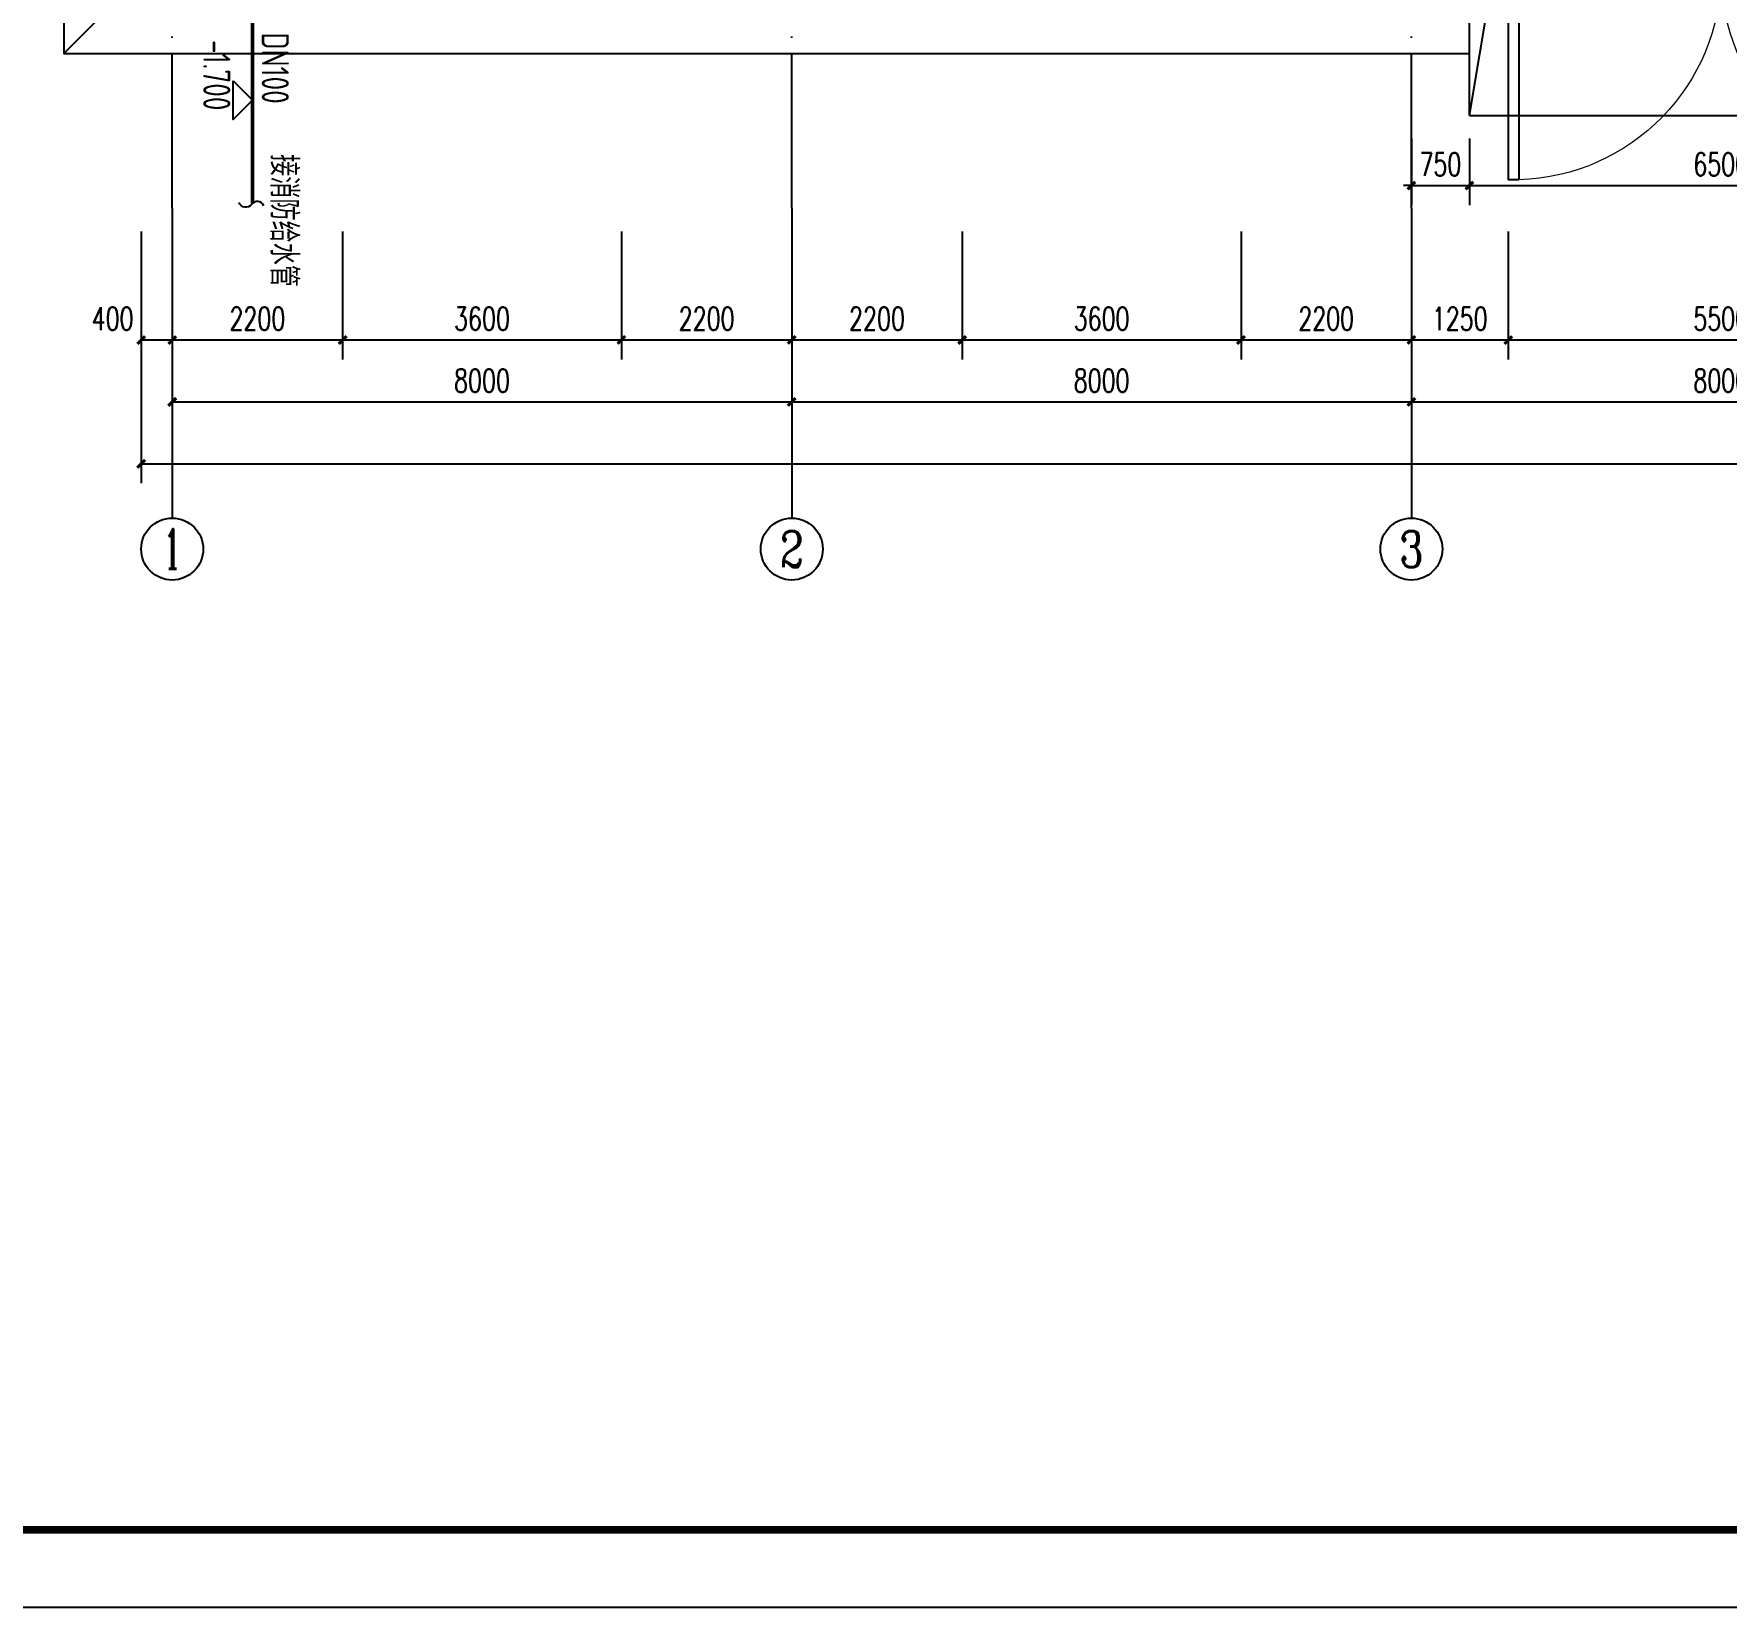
# Model space of a CAD drawing. Extents: x 4579863 to 4663963, y -547270 to -273670.
# Drawn here: x 4596637 to 4618488, y -416367 to -396051 of the extents above; entities that cross this region are included whole.
import ezdxf
from ezdxf.enums import TextEntityAlignment as Align

# ---------------------------------------------------------------- set-up
doc = ezdxf.new("R2010")
doc.units = 0
doc.header["$LTSCALE"] = 1000
doc.header["$MEASUREMENT"] = 0
doc.linetypes.add('DOTE', pattern=[2.42, 2, -0.2, 0.02, -0.2])
doc.layers.get('0').update_dxf_attribs({"linetype": 'CONTINUOUS'})
doc.layers.get('Defpoints').update_dxf_attribs({"linetype": 'CONTINUOUS'})
for name, color, linetype in [('AXIS', 3, 'CONTINUOUS'), ('AXIS_TEXT', 7, 'CONTINUOUS'), ('DOTE', 252, 'CONTINUOUS'), ('EQUIP_给水', 7, 'CONTINUOUS'), ('PIPE-消防', 1, 'CONTINUOUS'), ('PUB_DIM', 3, 'CONTINUOUS'), ('PUB_TITLE', 4, 'CONTINUOUS'), ('STAIR', 5, 'CONTINUOUS'), ('WINDOW', 4, 'CONTINUOUS'), ('WINDOW_TEXT', 7, 'CONTINUOUS')]:
    doc.layers.add(name, color=color, linetype=linetype)
doc.styles.add('_TCH_AXIS', font='COMPLEX', dxfattribs={"bigfont": 'GBCBIG'})
doc.styles.add('_TCH_DIM_T3', font='SIMPLEX', dxfattribs={"width": 0.705882, "bigfont": 'GBCBIG'})
doc.styles.add('_TCH_WINDOW', font='SIMPLEX', dxfattribs={"height": 3.5, "bigfont": 'GBCBIG'})
doc.styles.add('COMPLEX', font='COMPLEX')
doc.styles.add('sceie', font='SCEIE', dxfattribs={"width": 0.75, "bigfont": 'SCEIC'})
doc.styles.add('TG_LINETYPE', font='SIMPLEX', dxfattribs={"width": 0.8, "height": 3, "bigfont": 'HZTXT'})
doc.linetypes.add('TG_X', pattern='A,2,-0.3,["X",TG_LINETYPE,S=0.1,R=0,X=-0.23,Y=-0.15],0', length=2.3)
doc.dimstyles.new('_TCH_ARCH&&100', dxfattribs={"dimtxt": 297.5, "dimasz": 100, "dimexe": 250, "dimexo": 300, "dimgap": 126.25, "dimtad": 1, "dimdec": 0, "dimzin": 0, "dimdsep": 46, "dimtxsty": '_TCH_DIM_T3', "dimblk": 'ARCHTICK', "dimcen": 0.09, "dimclrt": 7, "dimazin": 2, "dimtfac": 1, "dimtdec": 0, "dimtix": 1, "dimtmove": 2, "dimatfit": 3, "dimfxl": 0, "dimtolj": 1, "dimtzin": 0, "dimarcsym": 0})

# ---------------------------------------------------------------- blocks, each defined once
blk = doc.blocks.new('_ArchTick')
at = {"color": 0, "linetype": 'ByBlock', "const_width": 0.4}
blk.add_lwpolyline([(-0.5, -0.5), (0.5, 0.5)], dxfattribs=at)
blk = doc.blocks.new('*D26')
at = {"layer": 'Defpoints', "color": 0}
for p in [(4614424, -397104), (4615174, -397104), (4615174, -398011)]:
    blk.add_point(p, dxfattribs=at)
at = {"layer": 'PUB_DIM', "color": 0, "lineweight": -2}
for p, q in [((4614424, -397404), (4614424, -398261)), ((4615174, -397404), (4615174, -398261)), ((4614424, -398011), (4614324, -398011)), ((4614424, -398011), (4615174, -398011)), ((4615174, -398011), (4615274, -398011))]:
    blk.add_line(p, q, dxfattribs=at)
at = {"layer": 'PUB_DIM', "color": 0, "lineweight": -2, "xscale": 100, "yscale": 100, "zscale": 100}
blk.add_blockref('_ArchTick', (4614424, -398011), dxfattribs=at)
at = {"layer": 'PUB_DIM', "color": 0, "lineweight": -2, "xscale": 100, "yscale": 100, "zscale": 100, "rotation": 180}
blk.add_blockref('_ArchTick', (4615174, -398011), dxfattribs=at)
at = {"layer": 'PUB_DIM', "color": 7, "insert": (4614799, -397736), "char_height": 297.5, "attachment_point": 5, "style": '_TCH_DIM_T3'}
blk.add_mtext('\\A1;750', dxfattribs=at)
blk = doc.blocks.new('*D27')
at = {"layer": 'Defpoints', "color": 0}
for p in [(4615174, -397104), (4621674, -397104), (4621674, -398011)]:
    blk.add_point(p, dxfattribs=at)
at = {"layer": 'PUB_DIM', "color": 0, "lineweight": -2}
for p, q in [((4615174, -397404), (4615174, -398261)), ((4621674, -397404), (4621674, -398261)), ((4615174, -398011), (4621674, -398011))]:
    blk.add_line(p, q, dxfattribs=at)
at = {"layer": 'PUB_DIM', "color": 0, "lineweight": -2, "xscale": 100, "yscale": 100, "zscale": 100, "rotation": 180}
blk.add_blockref('_ArchTick', (4615174, -398011), dxfattribs=at)
at = {"layer": 'PUB_DIM', "color": 0, "lineweight": -2, "xscale": 100, "yscale": 100, "zscale": 100}
blk.add_blockref('_ArchTick', (4621674, -398011), dxfattribs=at)
at = {"layer": 'PUB_DIM', "color": 7, "insert": (4618424, -397736), "char_height": 297.5, "attachment_point": 5, "style": '_TCH_DIM_T3'}
blk.add_mtext('\\A1;6500', dxfattribs=at)
blk = doc.blocks.new('*D44')
at = {"layer": 'Defpoints', "color": 0}
for p in [(4598024, -398304), (4598424, -398304), (4598424, -400004)]:
    blk.add_point(p, dxfattribs=at)
at = {"layer": 'PUB_DIM', "color": 0, "lineweight": -2}
for p, q in [((4598024, -398604), (4598024, -400254)), ((4598424, -398604), (4598424, -400254)), ((4598024, -400004), (4598424, -400004))]:
    blk.add_line(p, q, dxfattribs=at)
at = {"layer": 'PUB_DIM', "color": 0, "lineweight": -2, "xscale": 100, "yscale": 100, "zscale": 100, "rotation": 180}
blk.add_blockref('_ArchTick', (4598024, -400004), dxfattribs=at)
at = {"layer": 'PUB_DIM', "color": 0, "lineweight": -2, "xscale": 100, "yscale": 100, "zscale": 100}
blk.add_blockref('_ArchTick', (4598424, -400004), dxfattribs=at)
at = {"layer": 'PUB_DIM', "color": 7, "insert": (4597654, -399729), "char_height": 297.5, "attachment_point": 5, "style": '_TCH_DIM_T3'}
blk.add_mtext('\\A1;400', dxfattribs=at)
blk = doc.blocks.new('*D45')
at = {"layer": 'Defpoints', "color": 0}
for p in [(4598424, -398304), (4600624, -398304), (4600624, -400004)]:
    blk.add_point(p, dxfattribs=at)
at = {"layer": 'PUB_DIM', "color": 0, "lineweight": -2}
for p, q in [((4598424, -398604), (4598424, -400254)), ((4600624, -398604), (4600624, -400254)), ((4598424, -400004), (4600624, -400004))]:
    blk.add_line(p, q, dxfattribs=at)
at = {"layer": 'PUB_DIM', "color": 0, "lineweight": -2, "xscale": 100, "yscale": 100, "zscale": 100, "rotation": 180}
blk.add_blockref('_ArchTick', (4598424, -400004), dxfattribs=at)
at = {"layer": 'PUB_DIM', "color": 0, "lineweight": -2, "xscale": 100, "yscale": 100, "zscale": 100}
blk.add_blockref('_ArchTick', (4600624, -400004), dxfattribs=at)
at = {"layer": 'PUB_DIM', "color": 7, "insert": (4599524, -399729), "char_height": 297.5, "attachment_point": 5, "style": '_TCH_DIM_T3'}
blk.add_mtext('\\A1;2200', dxfattribs=at)
blk = doc.blocks.new('*D46')
at = {"layer": 'Defpoints', "color": 0}
for p in [(4600624, -398304), (4604224, -398304), (4604224, -400004)]:
    blk.add_point(p, dxfattribs=at)
at = {"layer": 'PUB_DIM', "color": 0, "lineweight": -2}
for p, q in [((4600624, -398604), (4600624, -400254)), ((4604224, -398604), (4604224, -400254)), ((4600624, -400004), (4604224, -400004))]:
    blk.add_line(p, q, dxfattribs=at)
at = {"layer": 'PUB_DIM', "color": 0, "lineweight": -2, "xscale": 100, "yscale": 100, "zscale": 100, "rotation": 180}
blk.add_blockref('_ArchTick', (4600624, -400004), dxfattribs=at)
at = {"layer": 'PUB_DIM', "color": 0, "lineweight": -2, "xscale": 100, "yscale": 100, "zscale": 100}
blk.add_blockref('_ArchTick', (4604224, -400004), dxfattribs=at)
at = {"layer": 'PUB_DIM', "color": 7, "insert": (4602424, -399729), "char_height": 297.5, "attachment_point": 5, "style": '_TCH_DIM_T3'}
blk.add_mtext('\\A1;3600', dxfattribs=at)
blk = doc.blocks.new('*D47')
at = {"layer": 'Defpoints', "color": 0}
for p in [(4604224, -398304), (4606424, -398304), (4606424, -400004)]:
    blk.add_point(p, dxfattribs=at)
at = {"layer": 'PUB_DIM', "color": 0, "lineweight": -2}
for p, q in [((4604224, -398604), (4604224, -400254)), ((4606424, -398604), (4606424, -400254)), ((4604224, -400004), (4606424, -400004))]:
    blk.add_line(p, q, dxfattribs=at)
at = {"layer": 'PUB_DIM', "color": 0, "lineweight": -2, "xscale": 100, "yscale": 100, "zscale": 100, "rotation": 180}
blk.add_blockref('_ArchTick', (4604224, -400004), dxfattribs=at)
at = {"layer": 'PUB_DIM', "color": 0, "lineweight": -2, "xscale": 100, "yscale": 100, "zscale": 100}
blk.add_blockref('_ArchTick', (4606424, -400004), dxfattribs=at)
at = {"layer": 'PUB_DIM', "color": 7, "insert": (4605324, -399729), "char_height": 297.5, "attachment_point": 5, "style": '_TCH_DIM_T3'}
blk.add_mtext('\\A1;2200', dxfattribs=at)
blk = doc.blocks.new('*D48')
at = {"layer": 'Defpoints', "color": 0}
for p in [(4606424, -398304), (4608624, -398304), (4608624, -400004)]:
    blk.add_point(p, dxfattribs=at)
at = {"layer": 'PUB_DIM', "color": 0, "lineweight": -2}
for p, q in [((4606424, -398604), (4606424, -400254)), ((4608624, -398604), (4608624, -400254)), ((4606424, -400004), (4608624, -400004))]:
    blk.add_line(p, q, dxfattribs=at)
at = {"layer": 'PUB_DIM', "color": 0, "lineweight": -2, "xscale": 100, "yscale": 100, "zscale": 100, "rotation": 180}
blk.add_blockref('_ArchTick', (4606424, -400004), dxfattribs=at)
at = {"layer": 'PUB_DIM', "color": 0, "lineweight": -2, "xscale": 100, "yscale": 100, "zscale": 100}
blk.add_blockref('_ArchTick', (4608624, -400004), dxfattribs=at)
at = {"layer": 'PUB_DIM', "color": 7, "insert": (4607524, -399729), "char_height": 297.5, "attachment_point": 5, "style": '_TCH_DIM_T3'}
blk.add_mtext('\\A1;2200', dxfattribs=at)
blk = doc.blocks.new('*D49')
at = {"layer": 'Defpoints', "color": 0}
for p in [(4608624, -398304), (4612224, -398304), (4612224, -400004)]:
    blk.add_point(p, dxfattribs=at)
at = {"layer": 'PUB_DIM', "color": 0, "lineweight": -2}
for p, q in [((4608624, -398604), (4608624, -400254)), ((4612224, -398604), (4612224, -400254)), ((4608624, -400004), (4612224, -400004))]:
    blk.add_line(p, q, dxfattribs=at)
at = {"layer": 'PUB_DIM', "color": 0, "lineweight": -2, "xscale": 100, "yscale": 100, "zscale": 100, "rotation": 180}
blk.add_blockref('_ArchTick', (4608624, -400004), dxfattribs=at)
at = {"layer": 'PUB_DIM', "color": 0, "lineweight": -2, "xscale": 100, "yscale": 100, "zscale": 100}
blk.add_blockref('_ArchTick', (4612224, -400004), dxfattribs=at)
at = {"layer": 'PUB_DIM', "color": 7, "insert": (4610424, -399729), "char_height": 297.5, "attachment_point": 5, "style": '_TCH_DIM_T3'}
blk.add_mtext('\\A1;3600', dxfattribs=at)
blk = doc.blocks.new('*D50')
at = {"layer": 'Defpoints', "color": 0}
for p in [(4612224, -398304), (4614424, -398304), (4614424, -400004)]:
    blk.add_point(p, dxfattribs=at)
at = {"layer": 'PUB_DIM', "color": 0, "lineweight": -2}
for p, q in [((4612224, -398604), (4612224, -400254)), ((4614424, -398604), (4614424, -400254)), ((4612224, -400004), (4614424, -400004))]:
    blk.add_line(p, q, dxfattribs=at)
at = {"layer": 'PUB_DIM', "color": 0, "lineweight": -2, "xscale": 100, "yscale": 100, "zscale": 100, "rotation": 180}
blk.add_blockref('_ArchTick', (4612224, -400004), dxfattribs=at)
at = {"layer": 'PUB_DIM', "color": 0, "lineweight": -2, "xscale": 100, "yscale": 100, "zscale": 100}
blk.add_blockref('_ArchTick', (4614424, -400004), dxfattribs=at)
at = {"layer": 'PUB_DIM', "color": 7, "insert": (4613324, -399729), "char_height": 297.5, "attachment_point": 5, "style": '_TCH_DIM_T3'}
blk.add_mtext('\\A1;2200', dxfattribs=at)
blk = doc.blocks.new('*D51')
at = {"layer": 'Defpoints', "color": 0}
for p in [(4614424, -398304), (4615674, -398304), (4615674, -400004)]:
    blk.add_point(p, dxfattribs=at)
at = {"layer": 'PUB_DIM', "color": 0, "lineweight": -2}
for p, q in [((4614424, -398604), (4614424, -400254)), ((4615674, -398604), (4615674, -400254)), ((4614424, -400004), (4615674, -400004))]:
    blk.add_line(p, q, dxfattribs=at)
at = {"layer": 'PUB_DIM', "color": 0, "lineweight": -2, "xscale": 100, "yscale": 100, "zscale": 100, "rotation": 180}
blk.add_blockref('_ArchTick', (4614424, -400004), dxfattribs=at)
at = {"layer": 'PUB_DIM', "color": 0, "lineweight": -2, "xscale": 100, "yscale": 100, "zscale": 100}
blk.add_blockref('_ArchTick', (4615674, -400004), dxfattribs=at)
at = {"layer": 'PUB_DIM', "color": 7, "insert": (4615049, -399729), "char_height": 297.5, "attachment_point": 5, "style": '_TCH_DIM_T3'}
blk.add_mtext('\\A1;1250', dxfattribs=at)
blk = doc.blocks.new('*D52')
at = {"layer": 'Defpoints', "color": 0}
for p in [(4615674, -398304), (4621174, -398304), (4621174, -400004)]:
    blk.add_point(p, dxfattribs=at)
at = {"layer": 'PUB_DIM', "color": 0, "lineweight": -2}
for p, q in [((4615674, -398604), (4615674, -400254)), ((4621174, -398604), (4621174, -400254)), ((4615674, -400004), (4621174, -400004))]:
    blk.add_line(p, q, dxfattribs=at)
at = {"layer": 'PUB_DIM', "color": 0, "lineweight": -2, "xscale": 100, "yscale": 100, "zscale": 100, "rotation": 180}
blk.add_blockref('_ArchTick', (4615674, -400004), dxfattribs=at)
at = {"layer": 'PUB_DIM', "color": 0, "lineweight": -2, "xscale": 100, "yscale": 100, "zscale": 100}
blk.add_blockref('_ArchTick', (4621174, -400004), dxfattribs=at)
at = {"layer": 'PUB_DIM', "color": 7, "insert": (4618424, -399729), "char_height": 297.5, "attachment_point": 5, "style": '_TCH_DIM_T3'}
blk.add_mtext('\\A1;5500', dxfattribs=at)
blk = doc.blocks.new('$DorLib2D$00000002')
for p, q in [((-0.5, 0), (-0.5, 0.4875)), ((-0.475, 0.4875), (-0.5, 0.4875)), ((-0.475, 0), (-0.475, 0.4875)), ((0.475, 0), (0.475, 0.4875)), ((0.475, 0.4875), (0.5, 0.4875)), ((0.5, 0), (0.5, 0.4875)), ((-0.5, 0), (-0.475, 0)), ((0.5, 0), (0.475, 0))]:
    blk.add_line(p, q)
at = {"lineweight": 13}
for centre, start, end in [((-0.4875, 0), 0, 88.5307), ((0.4875, 0), 91.4693, 180)]:
    blk.add_arc(centre, 0.4875, start, end, dxfattribs=at)
blk = doc.blocks.new('*D110')
at = {"layer": 'AXIS', "color": 0, "lineweight": -2}
for p, q in [((4598424, -398604), (4598424, -401054)), ((4606424, -398604), (4606424, -401054)), ((4598424, -400804), (4606424, -400804))]:
    blk.add_line(p, q, dxfattribs=at)
at = {"layer": 'Defpoints', "color": 0}
for p in [(4598424, -398304), (4606424, -398304), (4606424, -400804)]:
    blk.add_point(p, dxfattribs=at)
at = {"layer": 'AXIS', "color": 0, "lineweight": -2, "xscale": 100, "yscale": 100, "zscale": 100, "rotation": 180}
blk.add_blockref('_ArchTick', (4598424, -400804), dxfattribs=at)
at = {"layer": 'AXIS', "color": 0, "lineweight": -2, "xscale": 100, "yscale": 100, "zscale": 100}
blk.add_blockref('_ArchTick', (4606424, -400804), dxfattribs=at)
at = {"layer": 'AXIS', "color": 7, "insert": (4602424, -400529), "char_height": 297.5, "attachment_point": 5, "style": '_TCH_DIM_T3'}
blk.add_mtext('\\A1;8000', dxfattribs=at)
blk = doc.blocks.new('*D111')
at = {"layer": 'AXIS', "color": 0, "lineweight": -2}
for p, q in [((4606424, -398604), (4606424, -401054)), ((4614424, -398604), (4614424, -401054)), ((4606424, -400804), (4614424, -400804))]:
    blk.add_line(p, q, dxfattribs=at)
at = {"layer": 'Defpoints', "color": 0}
for p in [(4606424, -398304), (4614424, -398304), (4614424, -400804)]:
    blk.add_point(p, dxfattribs=at)
at = {"layer": 'AXIS', "color": 0, "lineweight": -2, "xscale": 100, "yscale": 100, "zscale": 100, "rotation": 180}
blk.add_blockref('_ArchTick', (4606424, -400804), dxfattribs=at)
at = {"layer": 'AXIS', "color": 0, "lineweight": -2, "xscale": 100, "yscale": 100, "zscale": 100}
blk.add_blockref('_ArchTick', (4614424, -400804), dxfattribs=at)
at = {"layer": 'AXIS', "color": 7, "insert": (4610424, -400529), "char_height": 297.5, "attachment_point": 5, "style": '_TCH_DIM_T3'}
blk.add_mtext('\\A1;8000', dxfattribs=at)
blk = doc.blocks.new('*D112')
at = {"layer": 'AXIS', "color": 0, "lineweight": -2}
for p, q in [((4614424, -398604), (4614424, -401054)), ((4622424, -398604), (4622424, -401054)), ((4614424, -400804), (4622424, -400804))]:
    blk.add_line(p, q, dxfattribs=at)
at = {"layer": 'Defpoints', "color": 0}
for p in [(4614424, -398304), (4622424, -398304), (4622424, -400804)]:
    blk.add_point(p, dxfattribs=at)
at = {"layer": 'AXIS', "color": 0, "lineweight": -2, "xscale": 100, "yscale": 100, "zscale": 100, "rotation": 180}
blk.add_blockref('_ArchTick', (4614424, -400804), dxfattribs=at)
at = {"layer": 'AXIS', "color": 0, "lineweight": -2, "xscale": 100, "yscale": 100, "zscale": 100}
blk.add_blockref('_ArchTick', (4622424, -400804), dxfattribs=at)
at = {"layer": 'AXIS', "color": 7, "insert": (4618424, -400529), "char_height": 297.5, "attachment_point": 5, "style": '_TCH_DIM_T3'}
blk.add_mtext('\\A1;8000', dxfattribs=at)
blk = doc.blocks.new('*D116')
at = {"layer": 'AXIS', "color": 0, "lineweight": -2}
for p, q in [((4598024, -398604), (4598024, -401854)), ((4646824, -398604), (4646824, -401854)), ((4598024, -401604), (4646824, -401604))]:
    blk.add_line(p, q, dxfattribs=at)
at = {"layer": 'Defpoints', "color": 0}
for p in [(4598024, -398304), (4646824, -398304), (4646824, -401604)]:
    blk.add_point(p, dxfattribs=at)
at = {"layer": 'AXIS', "color": 0, "lineweight": -2, "xscale": 100, "yscale": 100, "zscale": 100, "rotation": 180}
blk.add_blockref('_ArchTick', (4598024, -401604), dxfattribs=at)
at = {"layer": 'AXIS', "color": 0, "lineweight": -2, "xscale": 100, "yscale": 100, "zscale": 100}
blk.add_blockref('_ArchTick', (4646824, -401604), dxfattribs=at)
at = {"layer": 'AXIS', "color": 7, "insert": (4622424, -401329), "char_height": 297.5, "attachment_point": 5, "style": '_TCH_DIM_T3'}
blk.add_mtext('\\A1;48800', dxfattribs=at)
blk = doc.blocks.new('_AXISO')
blk.add_circle((0, 0), 0.5)
at = {"layer": 'AXIS_TEXT', "style": 'COMPLEX', "width": 1.041667}
blk.add_attdef('A', text='', height=0.56, dxfattribs=at).set_placement((-0.25, -0.28), (0.25, -0.28), align=Align.FIT)
blk = doc.blocks.new('$TwtSys$00000132')
at = {"elevation": 0}
blk.add_lwpolyline([(7, -101, -0.575183), (0, 0, 0.604745), (-11, 101, 16.924828)], format="xyb", dxfattribs=at)

msp = doc.modelspace()

# ---------------------------------------------------------------- linework, layer by layer
msp.add_lwpolyline([(4599210.4, -396655.6), (4599460.4, -396905.6), (4599210.4, -397155.6), (4599210.4, -396655.6)])
at = {"layer": 'AXIS', "color": 0}
for p, q in [((4598423.7, -398303.8), (4598423.7, -402303.8)), ((4606423.7, -398303.8), (4606423.7, -402303.8)), ((4614423.7, -398303.8), (4614423.7, -402303.8))]:
    msp.add_line(p, q, dxfattribs=at)
at = {"layer": 'DOTE', "linetype": 'DOTE'}
for p, q in [((4598423.7, -398303.8), (4598423.7, -371703.8)), ((4606423.7, -398303.8), (4606423.7, -371703.8)), ((4614423.7, -398303.8), (4614423.7, -371703.8))]:
    msp.add_line(p, q, dxfattribs=at)
at = {"layer": 'PIPE-消防', "linetype": 'TG_X', "const_width": 45}
msp.add_lwpolyline([(4599459.3, -394561.8), (4599461, -398242.9)], dxfattribs=at)
at = {"layer": 'PUB_TITLE', "color": 4}
msp.add_lwpolyline([(4579862.8, -416367.5), (4663962.8, -416367.5), (4663962.8, -356967.5), (4579862.8, -356967.5)], close=True, dxfattribs=at)
at = {"layer": 'PUB_TITLE', "color": 4, "const_width": 100}
msp.add_lwpolyline([(4582362.8, -415367.5), (4662962.8, -415367.5), (4662962.8, -357967.5), (4582362.8, -357967.5)], close=True, dxfattribs=at)
at = {"layer": 'STAIR'}
for p, q in [((4597983.7, -395343.8), (4597023.7, -396303.8)), ((4615173.7, -397103.8), (4615473.7, -395303.8)), ((4615173.7, -397103.8), (4615173.7, -395303.8)), ((4615173.7, -397103.8), (4621673.7, -397103.8))]:
    msp.add_line(p, q, dxfattribs=at)
msp.add_lwpolyline([(4597023.7, -388253.8), (4597023.7, -396303.8), (4615173.7, -396303.8)], dxfattribs=at)

# ---------------------------------------------------------------- block references
at = {"layer": 'AXIS', "color": 0}
ref = msp.add_blockref('_AXISO', (4598423.7, -402703.8), dxfattribs=dict(at, xscale=800, yscale=800, zscale=800))
ref.add_attrib('A', '1', dxfattribs={"layer": 'AXIS_TEXT', "color": 0, "height": 514.7, "style": '_TCH_AXIS'}).set_placement((4598313.4, -402961.1), (4598533.9, -402961.1), align=Align.FIT)
ref = msp.add_blockref('_AXISO', (4606423.7, -402703.8), dxfattribs=dict(at, xscale=800, yscale=800, zscale=800))
ref.add_attrib('A', '2', dxfattribs={"layer": 'AXIS_TEXT', "color": 0, "height": 465.9, "style": '_TCH_AXIS'}).set_placement((4606268.3, -402936.7), (4606579, -402936.7), align=Align.FIT)
ref = msp.add_blockref('_AXISO', (4614423.7, -402703.8), dxfattribs=dict(at, xscale=800, yscale=800, zscale=800))
ref.add_attrib('A', '3', dxfattribs={"layer": 'AXIS_TEXT', "color": 0, "height": 465.9, "style": '_TCH_AXIS'}).set_placement((4614268.3, -402936.7), (4614579, -402936.7), align=Align.FIT)
at = {"layer": 'EQUIP_给水', "xscale": -1.599999999760499, "yscale": 1.600000000558794, "zscale": 1.6, "rotation": 87.67249662362465}
msp.add_blockref('$TwtSys$00000132', (4599447.8, -398253.1, 0), dxfattribs=at)
at = {"layer": 'WINDOW'}
ref = msp.add_blockref('$DorLib2D$00000002', (4618423.7, -395253.8), dxfattribs=dict(at, xscale=5500, yscale=-5500, zscale=5500))
ref.add_attrib('A', 'M5550', (4617933.7, -394803.6), dxfattribs={"layer": 'WINDOW_TEXT', "height": 297.5, "style": '_TCH_WINDOW', "width": 0.705882})

# ---------------------------------------------------------------- texts
at = {"layer": 'PIPE-消防', "style": 'sceie', "width": 0.86}
for s, p in [('-1.700', (4598824.5, -396130.4)), ('DN100', (4599579.7, -396032.3)), ('接消防给水管', (4599692.8, -397604.2))]:
    msp.add_text(s, height=350, rotation=270, dxfattribs=at).set_placement(p)

# ---------------------------------------------------------------- dimensions: what is measured, and where the dimension line sits
at = {"layer": 'AXIS', "color": 0}
for p1, p2, distance, picture, middle in [((4598023.7, -398303.8), (4646823.7, -398303.8), -3300, '*D116', (4622423.7, -401328.8)), ((4598423.7, -398303.8), (4606423.7, -398303.8), -2500, '*D110', (4602423.7, -400528.8)), ((4606423.7, -398303.8), (4614423.7, -398303.8), -2500, '*D111', (4610423.7, -400528.8)), ((4614423.7, -398303.8), (4622423.7, -398303.8), -2500, '*D112', (4618423.7, -400528.8))]:
    dim = msp.add_aligned_dim(p1=p1, p2=p2, distance=distance, dimstyle='_TCH_ARCH&&100', dxfattribs=at)
    dim.commit()
    dim.dimension.update_dxf_attribs({"geometry": picture, "text_midpoint": middle})
at = {"layer": 'PUB_DIM', "color": 0}
for p1, p2, distance, picture, middle in [((4614423.7, -397103.8), (4615173.7, -397103.8), -907.1, '*D26', (4614798.7, -397735.8)), ((4615173.7, -397103.8), (4621673.7, -397103.8), -907.1, '*D27', (4618423.7, -397735.8)), ((4598423.7, -398303.8), (4600623.7, -398303.8), -1700, '*D45', (4599523.7, -399728.8)), ((4600623.7, -398303.8), (4604223.7, -398303.8), -1700, '*D46', (4602423.7, -399728.8)), ((4604223.7, -398303.8), (4606423.7, -398303.8), -1700, '*D47', (4605323.7, -399728.8)), ((4606423.7, -398303.8), (4608623.7, -398303.8), -1700, '*D48', (4607523.7, -399728.8)), ((4608623.7, -398303.8), (4612223.7, -398303.8), -1700, '*D49', (4610423.7, -399728.8)), ((4612223.7, -398303.8), (4614423.7, -398303.8), -1700, '*D50', (4613323.7, -399728.8)), ((4614423.7, -398303.8), (4615673.7, -398303.8), -1700, '*D51', (4615048.7, -399728.8)), ((4615673.7, -398303.8), (4621173.7, -398303.8), -1700, '*D52', (4618423.7, -399728.8))]:
    dim = msp.add_aligned_dim(p1=p1, p2=p2, distance=distance, dimstyle='_TCH_ARCH&&100', dxfattribs=at)
    dim.commit()
    dim.dimension.update_dxf_attribs({"geometry": picture, "text_midpoint": middle})
dim = msp.add_linear_dim(base=(4598423.7, -400003.8), p1=(4598023.7, -398303.8), p2=(4598423.7, -398303.8), angle=360, dimstyle='_TCH_ARCH&&100', dxfattribs=at)
dim.commit()
dim.dimension.update_dxf_attribs({"geometry": '*D44', "text_midpoint": (4597653.7, -399728.8), "dimtype": 161})

doc.saveas('drawing.dxf')
